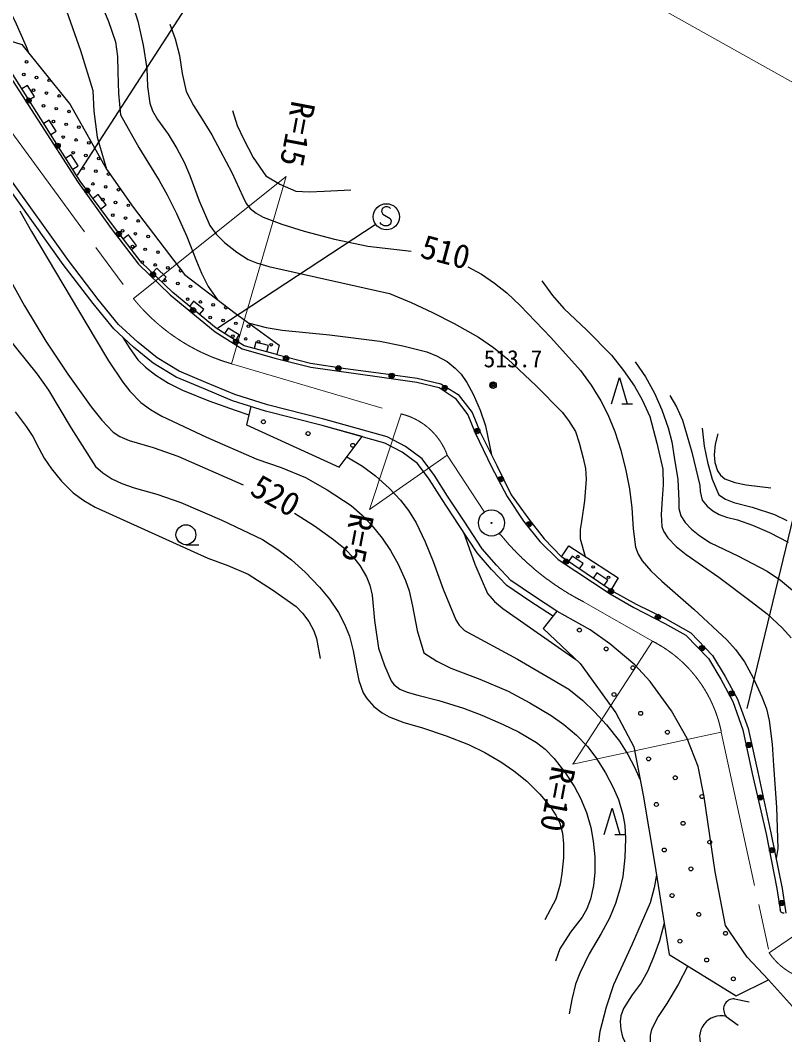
# Model space of a CAD drawing. Units: millimetres, scale not verified. Extents: x 40000 to 680000, y 20000 to 380000.
# Drawn here: x 368244 to 426719, y 239350 to 316928 of the extents above; entities that cross this region are included whole.
import ezdxf
from ezdxf.enums import TextEntityAlignment as Align

# ---------------------------------------------------------------- set-up
doc = ezdxf.new("R2010")
doc.units = ezdxf.units.MM
doc.header["$LTSCALE"] = 1000
doc.linetypes.add('CHAIN', pattern=[18.5, 12, -1.5, 3.5, -1.5])
for name, color, linetype, lineweight in [('M-BGD', 7, 'Continuous', 25), ('M-BGD-EXST', 7, 'Continuous', 25), ('M-BMK', 2, 'CHAIN', 13), ('M-BMK-SRVR', 3, 'Continuous', 25), ('M-STR-HTXT', 7, 'Continuous', 13)]:
    doc.layers.add(name, color=color, linetype=linetype, lineweight=lineweight)
doc.styles.add('ＭＳ ゴシック', font='')
doc.styles.get('ＭＳ ゴシック').set_extended_font_data('MS Gothic')

msp = doc.modelspace()

# ---------------------------------------------------------------- linework, layer by layer
at = {"layer": 'M-BGD'}
for p, q in [((365172, 316161), (372681, 304510)), ((372825, 304631), (366112, 315241)), ((367312, 315419), (368350, 315086)), ((368350, 315086), (372060, 310485)), ((368784, 311952), (368362, 311685)), ((369319, 311107), (368784, 311952)), ((368897, 310840), (369319, 311107)), ((372060, 310485), (374842, 305551)), ((370463, 309300), (370040, 309032)), ((370998, 308454), (370463, 309300)), ((370575, 308187), (370998, 308454)), ((372141, 306647), (371719, 306380)), ((372676, 305802), (372141, 306647)), ((372254, 305534), (372676, 305802)), ((371929, 298553), (367256, 305083)), ((374842, 305551), (376882, 302647)), ((371527, 298256), (366850, 304792)), ((372681, 304510), (375208, 301011)), ((375385, 301180), (372825, 304631)), ((374209, 303605), (373807, 303307)), ((374805, 302802), (374209, 303605)), ((374403, 302504), (374805, 302802)), ((376882, 302647), (380814, 297490)), ((375208, 301011), (377278, 298267)), ((377499, 298435), (375385, 301180)), ((376533, 300509), (376137, 300204)), ((377143, 299717), (376533, 300509)), ((376747, 299411), (377143, 299717)), ((373815, 295264), (371527, 298256)), ((374208, 295574), (371929, 298553)), ((377278, 298267), (379709, 295932)), ((379910, 296098), (377499, 298435)), ((378694, 297973), (378346, 297614)), ((379412, 297277), (378694, 297973)), ((379064, 296918), (379412, 297277)), ((380814, 297490), (384672, 294522)), ((375755, 293675), (374208, 295574)), ((379709, 295932), (383150, 293115)), ((383225, 293371), (379910, 296098)), ((375390, 293332), (373815, 295264)), ((381499, 295438), (381182, 295052)), ((382272, 294803), (381499, 295438)), ((381954, 294417), (382272, 294803)), ((384672, 294522), (388048, 292073)), ((376917, 291925), (375390, 293332)), ((377245, 292302), (375755, 293675)), ((385377, 292036), (383225, 293371)), ((384140, 293392), (383876, 292967)), ((384989, 292864), (384140, 293392)), ((383150, 293115), (385213, 291815)), ((384726, 292440), (384989, 292864)), ((378416, 290695), (376917, 291925)), ((378705, 291105), (377245, 292302)), ((385213, 291815), (387813, 291069)), ((387862, 291368), (385377, 292036)), ((386266, 292314), (386136, 291831)), ((387232, 292055), (386266, 292314)), ((387102, 291572), (387232, 292055)), ((388048, 292073), (387862, 291369)), ((380399, 290082), (378705, 291105)), ((387813, 291069), (390460, 290395)), ((387862, 291369), (390447, 290704)), ((380173, 289634), (378416, 290695)), ((390447, 290704), (393124, 290310)), ((390460, 290395), (395731, 289672)), ((393124, 290310), (395642, 289956)), ((382253, 288778), (380173, 289634)), ((382443, 289240), (380399, 290082)), ((395642, 289956), (398594, 289562)), ((395731, 289672), (398571, 289263)), ((398594, 289562), (400404, 289129)), ((413469, 287598), (414069, 289598)), ((414069, 289598), (414669, 287598)), ((384490, 287836), (382253, 288778)), ((384663, 288305), (382443, 289240)), ((398571, 289263), (400280, 288854)), ((400280, 288854), (401505, 288039)), ((400404, 289129), (401742, 288302)), ((387009, 287035), (384490, 287836)), ((387146, 287516), (384663, 288305)), ((401505, 288039), (402467, 286763)), ((401742, 288302), (402805, 286925)), ((385888, 287392), (385542, 285981)), ((391339, 285952), (387009, 287035)), ((391468, 286435), (387146, 287516)), ((414269, 287598), (415069, 287598)), ((396317, 285062), (391468, 286435)), ((402467, 286763), (403045, 285367)), ((402805, 286925), (403434, 285429)), ((385542, 285981), (392634, 282749)), ((396131, 284595), (391339, 285952)), ((394390, 285088), (391339, 285952)), ((392634, 282749), (394390, 285088)), ((397718, 284332), (396317, 285062)), ((403045, 285367), (404296, 282767)), ((403434, 285429), (404694, 282871)), ((397452, 283907), (396131, 284595)), ((398974, 283397), (397718, 284332)), ((398618, 283039), (397452, 283907)), ((399938, 282112), (398974, 283397)), ((399526, 281829), (398618, 283039)), ((404296, 282767), (405475, 280505)), ((404694, 282871), (405795, 280627)), ((400508, 280269), (399526, 281829)), ((400931, 280535), (399938, 282112)), ((401770, 278360), (400508, 280269)), ((402187, 278636), (400931, 280535)), ((405475, 280505), (406727, 278627)), ((405795, 280627), (407133, 278778)), ((403588, 276504), (402187, 278636)), ((406727, 278627), (407978, 277062)), ((407133, 278778), (408314, 277282)), ((403188, 276202), (401770, 278360)), ((407978, 277062), (409398, 275690)), ((408314, 277282), (409652, 275904)), ((380914, 276826), (381914, 276826)), ((404290, 274922), (403188, 276202)), ((404669, 275248), (403588, 276504)), ((409652, 275904), (410203, 276731)), ((410203, 276731), (413981, 274291)), ((409398, 275690), (413370, 273066)), ((413430, 273345), (409652, 275903)), ((410463, 275958), (410182, 275544)), ((411291, 275397), (410463, 275958)), ((405453, 273696), (404290, 274922)), ((405779, 274080), (404669, 275248)), ((411010, 274983), (411291, 275397)), ((412352, 274679), (412071, 274265)), ((413180, 274118), (412352, 274679)), ((407502, 272911), (405779, 274080)), ((412899, 273704), (413180, 274118)), ((413981, 274291), (413430, 273346)), ((407221, 272497), (405453, 273696)), ((413430, 273346), (415358, 272287)), ((409025, 271321), (407221, 272497)), ((409298, 271740), (407502, 272911)), ((413370, 273066), (415175, 272031)), ((409298, 271740), (408230, 270405)), ((411834, 270316), (409298, 271740)), ((415175, 272031), (417558, 270804)), ((415358, 272287), (417601, 271185)), ((417558, 270804), (419150, 269916)), ((417601, 271185), (419530, 270083)), ((408230, 270405), (411077, 267735)), ((413346, 269248), (411834, 270316)), ((419530, 270083), (421182, 268351)), ((415259, 267646), (413346, 269248)), ((419150, 269916), (420883, 268111)), ((411077, 267735), (413791, 263954)), ((416416, 266356), (415259, 267646)), ((420883, 268111), (421821, 266546)), ((421182, 268351), (422166, 266737)), ((418062, 264131), (416416, 266356)), ((421821, 266546), (422760, 264837)), ((422166, 266737), (423097, 265021)), ((422760, 264837), (423506, 262671)), ((423097, 265021), (423924, 262778)), ((413791, 263954), (415170, 261373)), ((419263, 261996), (418062, 264131)), ((423506, 262671), (424228, 259325)), ((423924, 262778), (424671, 259432)), ((420108, 259860), (419263, 261996)), ((415170, 261373), (415881, 257681)), ((420552, 257547), (420108, 259860)), ((424228, 259325), (425310, 254708)), ((424671, 259432), (425655, 254788)), ((415881, 257681), (416770, 252520)), ((421397, 251808), (420552, 257547)), ((412915, 254665), (413515, 256665)), ((413515, 256665), (414115, 254665)), ((413715, 254665), (414515, 254664)), ((425310, 254708), (426104, 250544)), ((425655, 254788), (426520, 250538)), ((416770, 252520), (417882, 245491)), ((422198, 247715), (421397, 251808)), ((426104, 250544), (426297, 249388)), ((426520, 250538), (426796, 248649)), ((426297, 249389), (426379, 248896)), ((426392, 248817), (426379, 248896)), ((426423, 248751), (426392, 248817)), ((426461, 248707), (426423, 248751)), ((426519, 248666), (426461, 248707)), ((426573, 248645), (426519, 248666)), ((426635, 248635), (426573, 248645)), ((426675, 248641), (426635, 248635)), ((423844, 245268), (422198, 247715)), ((417882, 245491), (422998, 242331)), ((425488, 243542), (423844, 245268)), ((422998, 242331), (425488, 243542)), ((428469, 240231), (425488, 243542)), ((422882, 242095), (423991, 241857)), ((422249, 240749), (423159, 240075))]:
    msp.add_line(p, q, dxfattribs=at)
for points in [[(367887, 326260), (368329, 325725), (368696, 325011), (368940, 324297), (369283, 322925), (369715, 321618), (370737, 319780), (371792, 317641), (372844, 314618), (373781, 311567), (373881, 309970), (374124, 307983), (374842, 305551)], [(370836, 325648), (371325, 323960), (372000, 322077), (372542, 321150), (373354, 320001), (373959, 319080), (374424, 318181), (374996, 316844), (375523, 315282), (375668, 314147), (375716, 312948), (375762, 311328), (375916, 309697), (377317, 307197), (378855, 304676), (379486, 303590), (380190, 302152), (380993, 300384), (381728, 298516), (382097, 297584), (382627, 296572), (383342, 295545)], [(346974, 310071), (349116, 312712), (351106, 315010), (352106, 315993), (353174, 316882), (355980, 318714), (358980, 320543), (360694, 321406), (362550, 322207), (363129, 322365), (363794, 322395), (364390, 322282), (365072, 322021), (365399, 321796), (365717, 321380), (366268, 319982), (366964, 318552), (367821, 316886), (368697, 314922), (368906, 314396)], [(376698, 318587), (377244, 316870), (377636, 315037), (377913, 313229), (377973, 311858), (378147, 310578), (378347, 310010), (378739, 309328), (379548, 308222), (380218, 307135), (380781, 306074), (381206, 305049), (381924, 303123), (382750, 301229), (383225, 300584), (383860, 299933), (384805, 299192), (385669, 298646), (386309, 298372), (387255, 298111), (396482, 296030), (398148, 295355), (399778, 294586), (401441, 293748), (403294, 292690), (404449, 291896), (405549, 291006), (407693, 288986), (409688, 286961), (410189, 286327), (410704, 285472), (411006, 284608), (411292, 283434), (411474, 282655), (411537, 281834), (411411, 280190), (411175, 278592), (411082, 277996), (411082, 277262), (411461, 275918)], [(379671, 316641), (380085, 315511), (380426, 314243), (380616, 312847), (380938, 311481), (381492, 310415), (382166, 309358), (382905, 308172), (383559, 306918), (384418, 305291), (385261, 303458), (385517, 302921), (385825, 302535), (386289, 302170), (386831, 301878), (388247, 301333), (389966, 300793), (392281, 300193), (394820, 299651), (398145, 299262)], [(384467, 310038), (384840, 308894), (385308, 307862), (386064, 306435), (387023, 305030), (388108, 304398), (389330, 303853), (390337, 303805), (391495, 303861), (393525, 303954)], [(356454, 307484), (358697, 306652), (360759, 305773), (361475, 305401), (362298, 304843), (362789, 304383), (363420, 303608), (365338, 300663), (367121, 297720), (368572, 295093), (370191, 292388), (371871, 289866), (373670, 287367), (374479, 286335), (375355, 285417), (375847, 285098), (376574, 284781), (378401, 284265), (380301, 283605), (385297, 281394)], [(368218, 302344), (369093, 300770), (373961, 292602), (374983, 290883), (376084, 289258), (376622, 288574), (377455, 287710), (378206, 287158), (379078, 286661), (382494, 285054), (386342, 283372), (388207, 282717), (390064, 281954), (391711, 281014), (393558, 279817), (394389, 279088), (395165, 278266), (395923, 277335), (396566, 276387), (397151, 275338), (397720, 274079), (397987, 273290), (398239, 272117), (398603, 270265), (399119, 268556), (400119, 267921), (401176, 267382), (403395, 266551), (405573, 265614), (407231, 264735), (408841, 263766), (409829, 263083), (410797, 262265), (411620, 261390), (412268, 260552), (413015, 259368), (413593, 258262), (413993, 257337), (414348, 256191), (414486, 255348), (414529, 254349), (414479, 252914), (414325, 251457), (414118, 250478), (413775, 249375), (413307, 248269), (412675, 247081), (411772, 245524), (411035, 244053), (410722, 243213), (410433, 242051), (410239, 240948)], [(402467, 298081), (403525, 297509), (404526, 296836), (405470, 296078), (406486, 295114), (408836, 292666), (411094, 290156), (411923, 289026), (412662, 287835), (413198, 286775), (413728, 285477), (414182, 284062), (414566, 282509), (414839, 281098), (415017, 279633), (415117, 278040), (415305, 276626), (415496, 276108), (415804, 275597), (416472, 274832), (417308, 274046), (419766, 271898), (422295, 269539), (422964, 268798), (423636, 267859), (424315, 266631), (424974, 265201), (425317, 264263), (425537, 263370), (425758, 261581), (425864, 259933), (426091, 256744), (426184, 253589), (426053, 252830)], [(408127, 297008), (408956, 295877), (409822, 294881), (411592, 293229), (413462, 291322), (414391, 290158), (415223, 288942), (415811, 287896), (416392, 286632), (416948, 284596), (417387, 282599), (417419, 281400), (417349, 280333), (417277, 279136), (417318, 278223), (417453, 277853), (417786, 277345), (418413, 276697), (419189, 276063), (421677, 274331), (424150, 272483), (425368, 271527), (426552, 270453), (427204, 269691)], [(385686, 293787), (387045, 293446), (388275, 293236), (391896, 292884), (395751, 292394), (397517, 292038), (399336, 291566), (400082, 291273), (400887, 290826), (401522, 290333), (401958, 289874), (402415, 289220), (402886, 288329), (403429, 287106), (403838, 285926), (404292, 283686)], [(367305, 292607), (368695, 290901), (369542, 289873), (370404, 288642), (372129, 285737), (374010, 282814), (374570, 282313), (375238, 281872), (376018, 281496), (376964, 281165), (378698, 280682), (380526, 280052), (383664, 278693), (386772, 277224), (387949, 276467), (389000, 275665), (390039, 274728), (391139, 273584), (391907, 272660), (392590, 271646), (393057, 270754), (393428, 269819), (393720, 268703), (393961, 267326), (394143, 266447), (394485, 265504), (394753, 265054), (395287, 264452), (395933, 263964), (396472, 263670), (397592, 263238), (398931, 262842), (400825, 262208), (402520, 261538), (403789, 260928), (405008, 260224), (406003, 259543), (406994, 258739), (407978, 257749), (408768, 256810), (409223, 256148), (409518, 255530), (409719, 254757), (409806, 253952), (409794, 252870), (409669, 251678), (409535, 250873), (409214, 249717), (408367, 248140)], [(376098, 292679), (376616, 291819), (377246, 290972), (377810, 290407), (378603, 289787), (379573, 289187), (380647, 288645), (382658, 287821), (384688, 287100), (385734, 286767)], [(415277, 290820), (416057, 289656), (416753, 288424), (417310, 287138), (417794, 285752), (418074, 284692), (418263, 283508), (418530, 281818), (418628, 280200), (418622, 279599), (418780, 279039), (419114, 278530), (419597, 278020), (420217, 277504), (421054, 276967), (423132, 275984), (425374, 274804), (426393, 274112), (427479, 273228)], [(417922, 288232), (418436, 287374), (418907, 286342), (419619, 283888), (420229, 281342), (420245, 280898), (420399, 280238), (420782, 279766), (421215, 279408), (421696, 279128), (422264, 278938), (423117, 278729), (424248, 278325), (425551, 277762), (426972, 277018)], [(367865, 286979), (368689, 285875), (369196, 285101), (369655, 284212), (370069, 283438), (370637, 282618), (371404, 281683), (372299, 280783), (373108, 280200), (373980, 279700), (382599, 275795), (384128, 275243), (385683, 274564), (387536, 273381), (389336, 272095), (389842, 271596), (390329, 270951), (390705, 270238), (390909, 269650), (391188, 268114)], [(420409, 285745), (420566, 284348), (420817, 283141), (421164, 281837), (421680, 280649), (422194, 280310), (422835, 280054), (424228, 279706), (425943, 279142), (426889, 278675)], [(421608, 285301), (421410, 284524), (421318, 283703), (421372, 283103), (421575, 282476), (421794, 282143), (422144, 281868), (422913, 281589), (423774, 281403), (425649, 281171)], [(393231, 283544), (394432, 282819), (395425, 282100), (396456, 281152), (397319, 280219), (397941, 279436), (398533, 278493), (399220, 277045), (399819, 275536), (400585, 273429), (401555, 271079), (401808, 270682), (402229, 270273), (406277, 268059), (410194, 265781), (411288, 264905), (412179, 264054), (413090, 263052), (414078, 261788), (414723, 260776), (415218, 259811), (415659, 258833)], [(389216, 279224), (390745, 278271), (392212, 277226), (392994, 276577), (393839, 275722), (394228, 275224), (394733, 274355), (394971, 273738), (395152, 272962), (395333, 271033), (395650, 268905), (396106, 267584), (396610, 266418), (396827, 266125), (397281, 265776), (397833, 265539), (398648, 265322), (400264, 264912), (402147, 264320), (403550, 263799), (405194, 263063), (406352, 262504), (407736, 261698), (408382, 261187), (409080, 260474), (409949, 259361), (410631, 258317), (411108, 257439), (411555, 256351), (411880, 255195), (412077, 254141), (412194, 252945), (412200, 251760), (412097, 250765), (411867, 249726), (411587, 248977), (411236, 248342), (410342, 247182), (409519, 245918), (409192, 244964)], [(402149, 277783), (403025, 275337), (403982, 273085), (404517, 272488), (405158, 271951), (410740, 268052)], [(416921, 251569), (416741, 250582), (416419, 249441), (415057, 246267), (413616, 243165), (413065, 241452), (412587, 239603), (412485, 238807), (412476, 237857), (412789, 235880), (413241, 233764), (413545, 232737), (413767, 231483), (413733, 230294)], [(417504, 247878), (417137, 246527), (416685, 245288), (416235, 244192), (415732, 243308), (415041, 242410), (414393, 241363), (414182, 240801), (414123, 240352), (414170, 239759), (414320, 239177), (415180, 237311), (415902, 235456), (416299, 233226), (416828, 230852), (417416, 228274)], [(419302, 244613), (418566, 243191), (417699, 241750), (417049, 240738), (416525, 239739), (416425, 239284), (416433, 238675), (416570, 238144), (416835, 237608), (417629, 236398), (418406, 235007), (418761, 234285), (419052, 233428), (419305, 231847), (419665, 230345), (420070, 229502)]]:
    msp.add_lwpolyline(points, dxfattribs=at)
for centre, major_axis in [((368727, 313753), (0, 100)), ((368508, 312777), (0, 100)), ((369483, 312558), (0, 100)), ((370459, 312338), (0, 100)), ((369264, 311582), (0, 100)), ((370239, 311362), (0, 100)), ((371215, 311143), (0, 100)), ((368874, 310787), (0, 200)), ((368874, 310787), (0, 120)), ((368874, 310787), (0, 40)), ((370020, 310387), (0, 100)), ((370996, 310167), (0, 100)), ((371971, 309948), (0, 100)), ((370776, 309192), (0, 100)), ((371752, 308972), (0, 100)), ((372728, 308753), (0, 100)), ((371532, 307997), (0, 100)), ((371101, 307330), (0, 200)), ((371101, 307330), (0, 120)), ((371101, 307330), (0, 40)), ((372508, 307777), (0, 100)), ((373484, 307558), (0, 100)), ((372289, 306801), (0, 100)), ((373264, 306582), (0, 100)), ((374240, 306363), (0, 100)), ((373045, 305606), (0, 100)), ((374021, 305387), (0, 100)), ((374996, 305167), (0, 100)), ((373362, 303909), (0, 200)), ((373801, 304411), (0, 100)), ((374777, 304192), (0, 100)), ((373362, 303909), (0, 120)), ((373362, 303909), (0, 40)), ((375752, 303972), (0, 100)), ((374557, 303216), (0, 100)), ((375533, 302997), (0, 100)), ((376509, 302777), (0, 100)), ((375314, 302021), (0, 100)), ((376289, 301802), (0, 100)), ((377265, 301582), (0, 100)), ((375778, 300587), (0, 200)), ((375778, 300587), (0, 120)), ((375778, 300587), (0, 40)), ((376070, 300826), (0, 100)), ((377045, 300606), (0, 100)), ((378021, 300387), (0, 100)), ((376826, 299631), (0, 100)), ((377802, 299411), (0, 100)), ((378777, 299192), (0, 100)), ((377582, 298436), (0, 100)), ((378558, 298216), (0, 100)), ((379533, 297997), (0, 100)), ((378395, 297471), (0, 200)), ((378395, 297471), (0, 120)), ((378395, 297471), (0, 40)), ((379314, 297021), (0, 100)), ((380509, 297777), (0, 100)), ((380290, 296802), (0, 100)), ((381265, 296582), (0, 100)), ((381046, 295607), (0, 100)), ((381460, 294757), (0, 200)), ((381460, 294757), (0, 120)), ((381460, 294757), (0, 40)), ((382022, 295387), (0, 100)), ((382997, 295168), (0, 100)), ((383973, 294948), (0, 100)), ((382778, 294192), (0, 100)), ((383753, 293972), (0, 100)), ((384729, 293753), (0, 100)), ((385705, 293534), (0, 100)), ((384510, 292777), (0, 100)), ((384749, 292344), (0, 200)), ((385485, 292558), (0, 100)), ((384749, 292344), (0, 120)), ((384749, 292344), (0, 40)), ((386461, 292338), (0, 100)), ((387437, 292119), (0, 100)), ((388573, 291082), (0, 200)), ((388573, 291082), (0, 120)), ((388573, 291082), (0, 40)), ((392582, 290306), (0, 200)), ((392582, 290306), (0, 120)), ((392582, 290306), (0, 40)), ((396656, 289741), (0, 200)), ((396656, 289741), (0, 120)), ((396656, 289741), (0, 40)), ((400717, 288803), (0, 200)), ((400717, 288803), (0, 120)), ((400717, 288803), (0, 40)), ((404407, 289030), (0, 250)), ((404407, 289030), (0, 150)), ((404407, 289030), (0, 50)), ((386841, 286225), (0, 150)), ((403200, 285514), (0, 200)), ((403200, 285514), (0, 120)), ((403200, 285514), (0, 40)), ((390259, 285322), (0, 150)), ((393678, 284420), (0, 150)), ((405005, 281839), (0, 200)), ((405005, 281839), (0, 120)), ((405005, 281839), (0, 40)), ((407167, 278396), (0, 200)), ((407167, 278396), (0, 120)), ((380914, 277586), (0, 760)), ((407167, 278396), (0, 40)), ((410000, 275532), (0, 200)), ((410000, 275532), (0, 120)), ((410000, 275532), (0, 40)), ((410899, 275913), (0, 100)), ((412070, 275120), (0, 100)), ((413241, 274327), (0, 100)), ((413431, 273265), (0, 200)), ((413431, 273265), (0, 120)), ((413431, 273265), (0, 40)), ((417020, 271305), (0, 200)), ((417020, 271305), (0, 120)), ((417020, 271305), (0, 40)), ((411016, 270295), (0, 150)), ((413059, 268853), (0, 150)), ((420390, 268913), (0, 200)), ((420390, 268913), (0, 120)), ((420390, 268913), (0, 40)), ((415101, 267411), (0, 150)), ((413659, 265369), (0, 150)), ((422655, 265444), (0, 200)), ((422655, 265444), (0, 120)), ((422655, 265444), (0, 40)), ((415701, 263927), (0, 150)), ((417744, 262485), (0, 150)), ((423962, 261502), (0, 200)), ((423962, 261502), (0, 120)), ((423962, 261502), (0, 40)), ((416302, 260443), (0, 150)), ((418344, 259001), (0, 150)), ((420387, 257559), (0, 150)), ((424863, 257493), (0, 200)), ((424863, 257493), (0, 120)), ((416902, 256958), (0, 150)), ((424863, 257493), (0, 40)), ((418945, 255516), (0, 150)), ((420987, 254074), (0, 150)), ((417503, 253474), (0, 150)), ((425750, 253470), (0, 200)), ((425750, 253470), (0, 120)), ((425750, 253470), (0, 40)), ((419545, 252032), (0, 150)), ((418103, 249990), (0, 150)), ((426494, 249421), (0, 200)), ((426494, 249421), (0, 120)), ((426494, 249421), (0, 40)), ((420146, 248548), (0, 150)), ((422188, 247106), (0, 150)), ((418704, 246505), (0, 150)), ((420746, 245063), (0, 150)), ((422788, 243622), (0, 150))]:
    msp.add_ellipse(centre, major_axis=major_axis, ratio=0.999996, dxfattribs=at)
for centre, major_axis, start_param, end_param in [((422846, 241290), (547, 592), 0.701331, 3.053342), ((421852, 239153), (-1117, -1207), 3.644439, 5.980867)]:
    msp.add_ellipse(centre, major_axis=major_axis, ratio=0.999996, start_param=start_param, end_param=end_param, dxfattribs=at)
at = {"layer": 'M-BGD-EXST'}
for p, q in [((386813, 327037), (372585, 305078)), ((396167, 302660), (395927, 302540)), ((396327, 302660), (396167, 302660)), ((396487, 302620), (396327, 302660)), ((396567, 302540), (396487, 302620)), ((395927, 302540), (395887, 302300)), ((395887, 302300), (395967, 302100)), ((395967, 302100), (396527, 301780)), ((396527, 301780), (396607, 301580)), ((383360, 293420), (395476, 301350)), ((395847, 301340), (395767, 301460)), ((396087, 301220), (395847, 301340)), ((396367, 301220), (396087, 301220)), ((396567, 301340), (396367, 301220)), ((396607, 301580), (396567, 301340)), ((428357, 283039), (423811, 264307))]:
    msp.add_line(p, q, dxfattribs=at)
msp.add_ellipse((396247, 301900), major_axis=(0, 1000), ratio=0.999996, dxfattribs=at)
at = {"layer": 'M-BMK'}
for p, q in [((366052, 310437), (376900, 295642)), ((384411, 290659), (397389, 286821)), ((400898, 283678), (403742, 279324)), ((411328, 272459), (416609, 269441)), ((421870, 262496), (425525, 245616))]:
    msp.add_line(p, q, dxfattribs=at)
for centre, major_axis, start_param, end_param in [((388565, 305073), (-10186, -11012), 6.138722, 6.749049), ((396201, 281963), (-3395, -3671), 2.667222, 3.648252), ((420463, 290252), (-13581, -14683), 6.137748, 6.555354), ((412064, 260533), (-6791, -7341), 2.514826, 3.416259), ((429660, 248428), (-3395, -3671), 6.055932, 7.358844)]:
    msp.add_ellipse(centre, major_axis=major_axis, ratio=0.999996, start_param=start_param, end_param=end_param, dxfattribs=at)
at = {"layer": 'M-BMK-SRVR'}
for major_axis in [(0, 1000), (0, 40)]:
    msp.add_ellipse((404288, 278487), major_axis=major_axis, ratio=0.999996, dxfattribs=at)
at = {"layer": 'M-STR-HTXT'}
for p, q in [((375995, 340955), (436282, 307166)), ((376900, 295642), (388576, 304972)), ((388576, 304972), (384411, 290659)), ((397389, 286821), (394969, 279521)), ((394969, 279521), (400898, 283678)), ((410512, 260040), (416609, 269441)), ((421870, 262496), (410512, 260040)), ((425525, 245616), (429631, 248441))]:
    msp.add_line(p, q, dxfattribs=at)

# ---------------------------------------------------------------- texts
at = {"layer": 'M-BGD', "style": 'ＭＳ ゴシック'}
for s, height, rotation, p in [('510', 1833, 345.096, (398599, 298283)), ('513.7', 1320, 359.996, (403686, 289992)), ('520', 1833, 330.696, (385435, 280231))]:
    msp.add_text(s, height=height, rotation=rotation, dxfattribs=at).set_placement(p, align=Align.BOTTOM_LEFT)
at = {"layer": 'M-STR-HTXT', "style": 'ＭＳ ゴシック'}
for s, p in [('R=15', (388482, 310957)), ('R=5', (392966, 279428)), ('R=10', (408380, 260091))]:
    msp.add_text(s, height=1833, rotation=259.295, dxfattribs=at).set_placement(p, align=Align.BOTTOM_LEFT)

doc.saveas('drawing.dxf')
